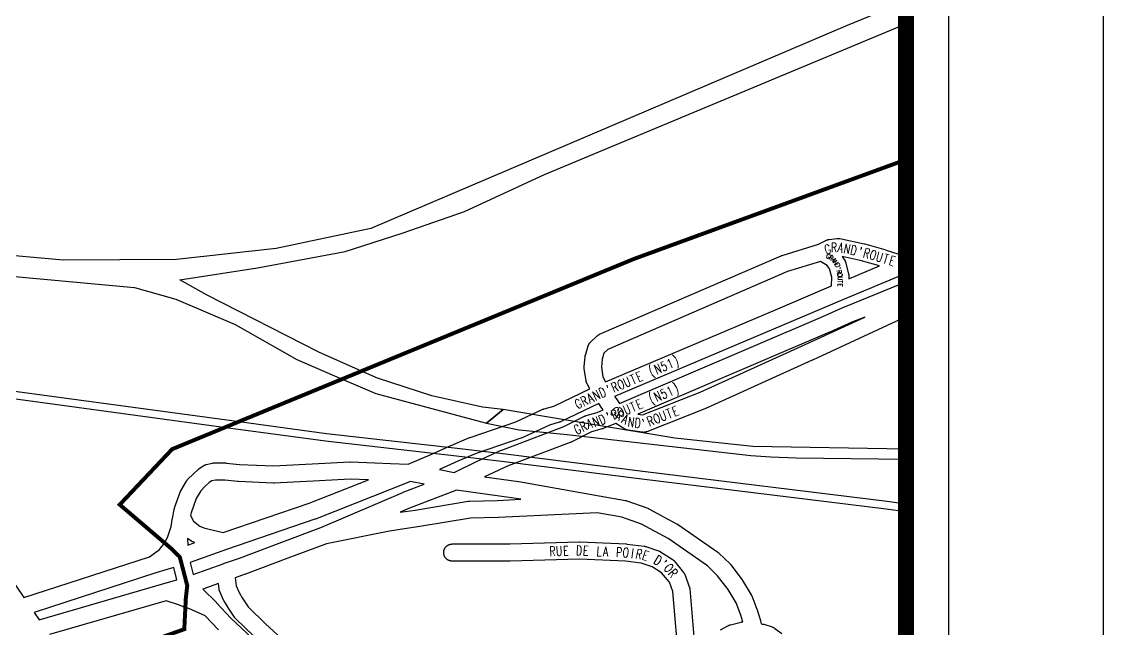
# Model space of a CAD drawing. Header units: millimetres. Extents: x 233857 to 235003, y 252930 to 253232.
# Drawn here: x 234724.8 to 234792.8, y 253089.6 to 253127.8 of the extents above; entities that cross this region are included whole.
import ezdxf
from ezdxf.enums import TextEntityAlignment as Align

# ---------------------------------------------------------------- set-up
doc = ezdxf.new("R2010")
doc.units = ezdxf.units.MM
doc.layers.get('0').update_dxf_attribs({"linetype": 'CONTINUOUS'})
doc.layers.add('1CARTOUCHE', color=7, linetype='CONTINUOUS')
doc.layers.add('IGN', color=253, linetype='CONTINUOUS')
doc.styles.add('BR11', font='ROMANS.shx', dxfattribs={"width": 0.7, "height": 6})

# ---------------------------------------------------------------- blocks, each defined once
blk = doc.blocks.new('*U106')
at = {"color": 0, "style": 'BR11', "width": 0.7}
for s, rotation, p in [('G', 328.61946, (117935.97, 126884.45)), ('R', 323.05831, (117937.76, 126883.36)), ('A', 304.55732, (117939.41, 126882.12)), ('N', 304.55732, (117940.6, 126880.39)), ('D', 284.16799, (117941.79, 126878.66)), ("'", 283.85057, (117942.31, 126876.63)), ('R', 283.85057, (117942.81, 126874.59)), ('O', 274.51901, (117943.31, 126872.55)), ('U', 269.35729, (117943.48, 126870.47)), ('E', 269.35729, (117943.43, 126866.27)), ('T', 269.35729, (117943.45, 126868.37))]:
    blk.add_text(s, height=3, rotation=rotation, dxfattribs=at).set_placement(p, align=Align.MIDDLE)
blk = doc.blocks.new('*U107')
at = {"color": 0, "style": 'BR11', "width": 0.7}
for s, rotation, p in [('G', 14.84794, (117935.54, 126888.82)), ('R', 359.3941, (117939.55, 126889.89)), ('A', 348.24688, (117943.7, 126889.84)), ('N', 348.24688, (117947.81, 126888.99)), ('D', 348.24688, (117951.92, 126888.13)), ("'", 345.63286, (117956.03, 126887.28)), ('R', 344.05265, (117960.1, 126886.23)), ('O', 343.65516, (117964.14, 126885.08)), ('U', 343.25768, (117968.17, 126883.9)), ('T', 342.86019, (117972.19, 126882.69)), ('E', 342.86019, (117976.2, 126881.45))]:
    blk.add_text(s, height=6, rotation=rotation, dxfattribs=at).set_placement(p, align=Align.MIDDLE)
blk = doc.blocks.new('*U108')
at = {"color": 0, "style": 'BR11', "width": 0.7}
for s, rotation, p in [('G', 317.58145, (117801.57, 126786.81)), ('T', 21.59253, (117835.81, 126785.28)), ('E', 21.59253, (117839.72, 126786.82)), ('R', 328.18237, (117804.62, 126784.02)), ('A', 334.35976, (117808.18, 126781.81)), ('N', 351.85581, (117811.91, 126780.02)), ('D', 355.41385, (117816.07, 126779.43)), ("'", 21.59253, (117820.19, 126779.1)), ('R', 21.59253, (117824.1, 126780.64)), ('O', 21.59253, (117828, 126782.19)), ('U', 21.59253, (117831.91, 126783.73))]:
    blk.add_text(s, height=6, rotation=rotation, dxfattribs=at).set_placement(p, align=Align.MIDDLE)
blk = doc.blocks.new('*U129')
at = {"color": 0, "style": 'BR11', "width": 0.7}
for s, rotation, p in [('R', 1.72735, (117762.41, 126698.66)), ('U', 1.72735, (117766.61, 126698.79)), ('E', 1.72735, (117770.81, 126698.91)), ('D', 357.60428, (117779.2, 126699.17)), ('E', 357.37667, (117783.4, 126698.99)), ('L', 357.37667, (117791.79, 126698.61)), ('A', 357.37667, (117795.98, 126698.41)), ('P', 357.37667, (117804.38, 126698.03)), ('O', 353.09612, (117808.57, 126697.84)), ('I', 352.90596, (117812.74, 126697.33)), ('R', 348.39509, (117816.91, 126696.81)), ('E', 341.53149, (117821, 126695.97)), ('D', 327.61189, (117828.8, 126692.95)), ("'", 321.7241, (117832.35, 126690.7)), ('O', 309.27944, (117835.61, 126688.13)), ('R', 309.27944, (117838.27, 126684.88))]:
    blk.add_text(s, height=6, rotation=rotation, dxfattribs=at).set_placement(p, align=Align.MIDDLE)
blk = doc.blocks.new('*U143')
at = {"color": 0, "style": 'BR11', "width": 0.7}
for s, rotation, p in [(')', 22.9755, (117840.26, 126818.36)), ('(', 22.9755, (117824.79, 126811.8)), ('N', 22.9755, (117828.66, 126813.44)), ('5', 22.9755, (117832.52, 126815.08)), ('1', 22.9755, (117836.39, 126816.72)), ('U', 22.9755, (117809.32, 126805.24)), ('T', 22.9755, (117813.19, 126806.88)), ('E', 22.9755, (117817.06, 126808.52)), ('D', 22.9755, (117793.85, 126798.68)), ("'", 22.9755, (117797.72, 126800.32)), ('R', 22.9755, (117801.59, 126801.96)), ('O', 22.9755, (117805.45, 126803.6)), ('R', 25.52738, (117782.48, 126793.27)), ('A', 25.52738, (117786.27, 126795.08)), ('N', 25.24204, (117790.06, 126796.89)), ('G', 25.52738, (117778.69, 126791.46))]:
    blk.add_text(s, height=6, rotation=rotation, dxfattribs=at).set_placement(p, align=Align.MIDDLE)
blk = doc.blocks.new('*U144')
at = {"color": 0, "style": 'BR11', "width": 0.7}
for s, rotation, p in [('1', 23.15102, (117836.32, 126799.41)), (')', 23.15102, (117840.18, 126801.06)), ('(', 23.15102, (117824.73, 126794.46)), ('N', 23.15102, (117828.6, 126796.11)), ('5', 23.15102, (117832.46, 126797.76)), ('O', 23.15102, (117805.42, 126786.2)), ('U', 23.15102, (117809.29, 126787.85)), ('T', 23.15102, (117813.15, 126789.51)), ('E', 23.15102, (117817.01, 126791.16)), ('A', 15.61692, (117785.72, 126779.02)), ('N', 18.68987, (117789.77, 126780.16)), ('D', 22.66186, (117793.74, 126781.5)), ("'", 21.05274, (117797.61, 126783.12)), ('R', 22.07867, (117801.53, 126784.62)), ('G', 26.59191, (117778.17, 126775.38)), ('R', 24.8441, (117781.92, 126777.26))]:
    blk.add_text(s, height=6, rotation=rotation, dxfattribs=at).set_placement(p, align=Align.MIDDLE)

msp = doc.modelspace()

# ---------------------------------------------------------------- linework, layer by layer
at = {"layer": '1CARTOUCHE'}
for points in [[(234792.813, 253221.412), (233867.082, 253221.412), (233867.082, 252935.158), (234792.813, 252934.958)], [(234590.103, 252942.639), (234783.089, 252942.639), (234783.089, 253204.893), (234590.103, 253204.893)]]:
    msp.add_lwpolyline(points, close=True, dxfattribs=at)
at = {"layer": '1CARTOUCHE', "const_width": 1}
msp.add_lwpolyline([(234592.797, 252945.332), (234780.396, 252945.332), (234780.396, 253202.2), (234592.797, 253202.2)], close=True, dxfattribs=at)
at = {"layer": 'IGN', "linetype": 'Continuous'}
msp.add_lwpolyline([(234592.797, 253202.2), (234780.396, 253202.2), (234780.396, 252945.332), (234592.797, 252945.332), (234592.797, 253202.2)], dxfattribs=at)
msp.add_lwpolyline([(234592.797, 253202.2), (234780.396, 253202.2), (234780.396, 252945.332), (234592.797, 252945.332), (234592.797, 253202.2)], dxfattribs=at)
at = {"layer": 'IGN'}
for points in [[(234780.396, 253129.092), (234776.705, 253127.579), (234746.734, 253114.803), (234740.781, 253113.531), (234734.5, 253112.843), (234727.383, 253112.795), (234721.083, 253113.379), (234715.595, 253114.242), (234709.108, 253113.752), (234707.954, 253113.623), (234707.097, 253113.575), (234697.514, 253117.57), (234689.634, 253118.796), (234638.081, 253127.042), (234631.781, 253127.856), (234628.682, 253128.123), (234623.886, 253128.086), (234618.1, 253128.042), (234592.797, 253127.96)], [(234716.557, 253112.496), (234731.875, 253111.074), (234734.463, 253110.35), (234738.193, 253108.759), (234742.072, 253106.556), (234744.929, 253105.317), (234747.044, 253104.4), (234754, 253102.539), (234755.057, 253103.398), (234753.75, 253103.559), (234750.576, 253104.257), (234747.15, 253105.366), (234746.141, 253105.817), (234743.472, 253107.009), (234736.397, 253110.621), (234734.723, 253111.57), (234739.606, 253112.314), (234745.126, 253113.36), (234748.715, 253114.514), (234752.636, 253115.874), (234757.654, 253118.193), (234780.396, 253127.687)], [(234780.396, 253097.451), (234779.221, 253097.615), (234763.838, 253099.503), (234755.195, 253100.586), (234752.17, 253100.944), (234743.935, 253101.878), (234738, 253102.683), (234721.358, 253104.943), (234714.566, 253105.952), (234713.117, 253106.159), (234703.146, 253107.661), (234701.378, 253107.898), (234679.446, 253110.834), (234647.726, 253115.579), (234636.726, 253117.161), (234622.333, 253119.711), (234611.792, 253121.711), (234609.427, 253122.087), (234606.988, 253122.472), (234606.336, 253122.575), (234600.632, 253122.65), (234592.797, 253123.181)], [(234780.396, 253096.966), (234779.159, 253097.139), (234763.779, 253099.026), (234755.137, 253100.11), (234752.115, 253100.467), (234743.875, 253101.401), (234737.935, 253102.208), (234721.291, 253104.468), (234714.496, 253105.477), (234713.048, 253105.684), (234703.078, 253107.186), (234701.315, 253107.423), (234679.378, 253110.359), (234647.656, 253115.104), (234636.65, 253116.687), (234622.246, 253119.239), (234611.709, 253121.238), (234609.352, 253121.613), (234606.913, 253121.998), (234606.295, 253122.096), (234600.613, 253122.171), (234592.797, 253122.7)], [(234723.225, 253094.027), (234724.915, 253091.561), (234732.804, 253094.12), (234733.431, 253094.584), (234733.734, 253094.968), (234733.84, 253095.132), (234733.967, 253095.411), (234734.181, 253096.032), (234734.22, 253096.318), (234734.222, 253096.331), (234734.224, 253096.344), (234734.3, 253096.752), (234734.371, 253097.137), (234734.374, 253097.154), (234734.378, 253097.17), (234734.383, 253097.187), (234734.388, 253097.203), (234734.393, 253097.22), (234734.743, 253098.203), (234734.749, 253098.218), (234734.755, 253098.233), (234734.762, 253098.249), (234734.769, 253098.263), (234734.777, 253098.278), (234734.785, 253098.293), (234735.134, 253098.894), (234735.143, 253098.908), (234735.152, 253098.922), (234735.161, 253098.936), (234735.171, 253098.949), (234735.181, 253098.962), (234735.192, 253098.975), (234735.203, 253098.987), (234735.214, 253099), (234735.226, 253099.011), (234735.552, 253099.326), (234735.56, 253099.334), (234735.866, 253099.618), (234735.879, 253099.629), (234735.893, 253099.641), (234735.906, 253099.651), (234735.92, 253099.662), (234736.185, 253099.85), (234736.2, 253099.86), (234736.215, 253099.869), (234736.23, 253099.878), (234736.245, 253099.887), (234736.261, 253099.895), (234736.277, 253099.902), (234736.293, 253099.909), (234736.31, 253099.916), (234736.326, 253099.922), (234736.343, 253099.927), (234736.36, 253099.932), (234736.377, 253099.936), (234736.784, 253100.029), (234736.801, 253100.033), (234736.819, 253100.036), (234736.836, 253100.038), (234736.854, 253100.04), (234736.872, 253100.042), (234736.89, 253100.042), (234736.907, 253100.043), (234737.576, 253100.039), (234737.591, 253100.038), (234737.606, 253100.038), (234737.621, 253100.037), (234737.636, 253100.035), (234738.467, 253099.938), (234740.614, 253099.855), (234743.448, 253100.001), (234743.448, 253100.001), (234745.411, 253100.1), (234745.426, 253100.1), (234745.44, 253100.1), (234745.455, 253100.1), (234746.987, 253100.051), (234746.99, 253100.051), (234747.965, 253100.014), (234747.966, 253100.014), (234749.079, 253099.971), (234750.613, 253100.604), (234751.762, 253101.129), (234751.777, 253101.135), (234752.949, 253101.63), (234752.961, 253101.635), (234752.973, 253101.639), (234752.985, 253101.643), (234755.862, 253102.626), (234757.562, 253103.42), (234757.577, 253103.427), (234757.593, 253103.433), (234757.609, 253103.439), (234757.625, 253103.445), (234757.641, 253103.45), (234758.245, 253103.623), (234760.508, 253104.704), (234760.332, 253105.024), (234760.324, 253105.04), (234760.316, 253105.056), (234760.309, 253105.072), (234760.302, 253105.088), (234760.296, 253105.104), (234760.29, 253105.121), (234760.285, 253105.138), (234760.281, 253105.155), (234760.277, 253105.172), (234760.274, 253105.189), (234760.271, 253105.206), (234760.158, 253105.975), (234760.156, 253105.992), (234760.154, 253106.01), (234760.153, 253106.028), (234760.153, 253106.046), (234760.153, 253106.064), (234760.153, 253106.082), (234760.155, 253106.1), (234760.209, 253106.724), (234760.211, 253106.742), (234760.214, 253106.76), (234760.217, 253106.778), (234760.221, 253106.796), (234760.225, 253106.814), (234760.23, 253106.832), (234760.4, 253107.401), (234760.406, 253107.418), (234760.411, 253107.434), (234760.418, 253107.451), (234760.425, 253107.467), (234760.433, 253107.483), (234760.441, 253107.499), (234760.449, 253107.515), (234760.458, 253107.53), (234760.468, 253107.545), (234760.478, 253107.56), (234760.489, 253107.574), (234760.5, 253107.588), (234760.511, 253107.601), (234760.523, 253107.615), (234760.536, 253107.627), (234760.548, 253107.64), (234760.972, 253108.037), (234760.984, 253108.048), (234760.997, 253108.059), (234761.01, 253108.069), (234761.024, 253108.079), (234761.038, 253108.089), (234761.052, 253108.098), (234761.066, 253108.107), (234761.081, 253108.116), (234761.096, 253108.124), (234761.111, 253108.131), (234761.126, 253108.138), (234772.546, 253113.087), (234772.559, 253113.093), (234772.573, 253113.098), (234772.586, 253113.103), (234772.6, 253113.107), (234774.893, 253113.821), (234775.404, 253114.062), (234775.419, 253114.069), (234775.435, 253114.076), (234775.452, 253114.082), (234775.468, 253114.088), (234775.485, 253114.093), (234775.501, 253114.097), (234775.518, 253114.101), (234775.535, 253114.105), (234775.552, 253114.108), (234775.569, 253114.11), (234776.054, 253114.169), (234776.072, 253114.17), (234776.089, 253114.172), (234776.107, 253114.172), (234776.125, 253114.172), (234776.142, 253114.172), (234776.16, 253114.171), (234776.177, 253114.169), (234776.195, 253114.167), (234776.212, 253114.164), (234776.229, 253114.161), (234777.761, 253113.842), (234777.775, 253113.839), (234777.788, 253113.836), (234777.801, 253113.832), (234779.137, 253113.446), (234779.148, 253113.442), (234780.291, 253113.083), (234780.396, 253113.125)], [(234780.396, 253111.96), (234776.463, 253110.323), (234772.602, 253108.687), (234762.071, 253104.222), (234762.156, 253104.095), (234762.382, 253103.789), (234775.164, 253109.254), (234776.565, 253109.885), (234776.573, 253109.889), (234776.582, 253109.892), (234780.396, 253111.45)], [(234780.396, 253109.231), (234774.508, 253106.516), (234774.505, 253106.514), (234767.884, 253103.506), (234767.872, 253103.501), (234767.859, 253103.496), (234764.085, 253102.002), (234764.069, 253101.996), (234764.052, 253101.99), (234764.035, 253101.985), (234764.018, 253101.981), (234764.001, 253101.977), (234763.984, 253101.973), (234763.967, 253101.97), (234763.95, 253101.968), (234763.932, 253101.966), (234763.915, 253101.965), (234763.897, 253101.964), (234763.88, 253101.964), (234763.862, 253101.965), (234763.845, 253101.966), (234763.827, 253101.967), (234763.81, 253101.97), (234762.92, 253102.097), (234762.903, 253102.1), (234762.886, 253102.103), (234762.87, 253102.107), (234762.853, 253102.111), (234762.836, 253102.116), (234762.82, 253102.121), (234762.804, 253102.127), (234762.788, 253102.133), (234762.772, 253102.14), (234762.757, 253102.148), (234762.742, 253102.156), (234762.726, 253102.164), (234762.712, 253102.173), (234762.144, 253102.525), (234761.87, 253102.421), (234761.355, 253102.202), (234761.339, 253102.196), (234761.323, 253102.19), (234761.306, 253102.184), (234761.289, 253102.179), (234760.618, 253101.992), (234759.332, 253101.348), (234759.319, 253101.342), (234759.307, 253101.336), (234759.294, 253101.331), (234759.281, 253101.326), (234755.374, 253099.849), (234753.877, 253099.167)], [(234780.396, 253100.899), (234770.756, 253101.064), (234765.857, 253101.598), (234760.423, 253102.498), (234757.79, 253102.931), (234755.057, 253103.398), (234754, 253102.539), (234756.064, 253102.125), (234759.09, 253101.831), (234770.629, 253100.509), (234771.89, 253100.431), (234773.49, 253100.364), (234780.396, 253100.27)], [(234753.877, 253099.167), (234756.033, 253098.869), (234756.043, 253098.867), (234756.053, 253098.866), (234761.099, 253097.971), (234761.1, 253097.971), (234762.754, 253097.673), (234762.771, 253097.67), (234762.789, 253097.666), (234762.806, 253097.661), (234762.823, 253097.656), (234762.839, 253097.65), (234764.154, 253097.183), (234764.169, 253097.177), (234764.184, 253097.171), (234764.199, 253097.164), (234764.214, 253097.157), (234764.229, 253097.149), (234765.967, 253096.212), (234765.98, 253096.204), (234765.993, 253096.197), (234766.005, 253096.189), (234766.018, 253096.18), (234768.565, 253094.42), (234768.579, 253094.409), (234768.593, 253094.398), (234768.607, 253094.387), (234768.62, 253094.375), (234768.633, 253094.363), (234769.332, 253093.687), (234769.344, 253093.674), (234769.355, 253093.662), (234769.367, 253093.649), (234769.378, 253093.636), (234769.388, 253093.622), (234770.088, 253092.687), (234770.097, 253092.676), (234770.105, 253092.664), (234770.113, 253092.652), (234770.12, 253092.64), (234770.655, 253091.74), (234770.663, 253091.726), (234770.671, 253091.711), (234770.678, 253091.696), (234770.685, 253091.68), (234770.692, 253091.665), (234771.025, 253090.832), (234771.03, 253090.817), (234771.036, 253090.802), (234771.04, 253090.786), (234771.24, 253090.119), (234771.244, 253090.105), (234771.248, 253090.091), (234771.251, 253090.077), (234771.286, 253089.914), (234771.379, 253089.899), (234771.394, 253089.896), (234771.409, 253089.893), (234771.423, 253089.889), (234771.438, 253089.886), (234771.452, 253089.881), (234771.987, 253089.713), (234772.003, 253089.708), (234772.019, 253089.702), (234772.036, 253089.695), (234772.051, 253089.688), (234772.067, 253089.681), (234772.082, 253089.672), (234772.097, 253089.664), (234772.112, 253089.655), (234772.127, 253089.646), (234772.141, 253089.636), (234772.155, 253089.625), (234772.588, 253089.291)], [(234768.736, 253089.541), (234769.236, 253089.807), (234769.251, 253089.815), (234769.266, 253089.822), (234769.281, 253089.829), (234769.296, 253089.835), (234769.312, 253089.841), (234769.327, 253089.846), (234769.343, 253089.85), (234769.359, 253089.855), (234770.026, 253090.022), (234770.044, 253090.026), (234770.061, 253090.029), (234770.079, 253090.032), (234770.096, 253090.034), (234770.114, 253090.036), (234770.131, 253090.037), (234770.137, 253090.037), (234770.013, 253090.454), (234769.705, 253091.225), (234769.206, 253092.063), (234768.549, 253092.941), (234767.914, 253093.557), (234765.428, 253095.275), (234763.752, 253096.179), (234762.519, 253096.618), (234760.969, 253096.897), (234754.755, 253096.6), (234754.742, 253096.6), (234752.999, 253096.557), (234749.688, 253096.009), (234749.677, 253096.007), (234747.91, 253095.752), (234743.946, 253094.956), (234741.519, 253094.043), (234738.849, 253093.037), (234738.835, 253093.032), (234738.209, 253092.816), (234738.254, 253092.302), (234738.445, 253091.876), (234738.646, 253091.547), (234739.024, 253090.971), (234740.116, 253089.918), (234741.602, 253088.547)], [(234766.119, 253087.287), (234765.725, 253091.947), (234765.514, 253092.527), (234765.027, 253093.122), (234764.424, 253093.505), (234763.737, 253093.734), (234762.745, 253093.858), (234759.853, 253093.99), (234755.496, 253093.859), (234755.48, 253093.859), (234751.858, 253093.856), (234751.839, 253093.857), (234751.821, 253093.858), (234751.803, 253093.859), (234751.784, 253093.861), (234751.766, 253093.864), (234751.748, 253093.868), (234751.73, 253093.872), (234751.712, 253093.876), (234751.694, 253093.882), (234751.677, 253093.887), (234751.66, 253093.894), (234751.643, 253093.901), (234751.626, 253093.909), (234751.609, 253093.917), (234751.593, 253093.926), (234751.577, 253093.935), (234751.562, 253093.945), (234751.546, 253093.955), (234751.532, 253093.966), (234751.517, 253093.977), (234751.503, 253093.989), (234751.489, 253094.002), (234751.476, 253094.014), (234751.463, 253094.028), (234751.451, 253094.041), (234751.439, 253094.055), (234751.427, 253094.07), (234751.417, 253094.085), (234751.406, 253094.1), (234751.396, 253094.116), (234751.387, 253094.131), (234751.378, 253094.148), (234751.37, 253094.164), (234751.362, 253094.181), (234751.355, 253094.198), (234751.349, 253094.215), (234751.343, 253094.233), (234751.338, 253094.25), (234751.333, 253094.268), (234751.329, 253094.286), (234751.325, 253094.304), (234751.323, 253094.323), (234751.32, 253094.341), (234751.319, 253094.359), (234751.318, 253094.378), (234751.318, 253094.396), (234751.318, 253094.414), (234751.319, 253094.433), (234751.32, 253094.451), (234751.322, 253094.47), (234751.325, 253094.488), (234751.329, 253094.506), (234751.333, 253094.524), (234751.337, 253094.542), (234751.343, 253094.559), (234751.349, 253094.577), (234751.355, 253094.594), (234751.362, 253094.611), (234751.37, 253094.628), (234751.378, 253094.645), (234751.387, 253094.661), (234751.396, 253094.677), (234751.406, 253094.692), (234751.416, 253094.707), (234751.427, 253094.722), (234751.438, 253094.737), (234751.45, 253094.751), (234751.463, 253094.765), (234751.475, 253094.778), (234751.489, 253094.791), (234751.502, 253094.803), (234751.516, 253094.815), (234751.531, 253094.826), (234751.546, 253094.837), (234751.561, 253094.848), (234751.577, 253094.858), (234751.592, 253094.867), (234751.609, 253094.876), (234751.625, 253094.884), (234751.642, 253094.892), (234751.659, 253094.899), (234751.676, 253094.905), (234751.694, 253094.911), (234751.711, 253094.916), (234751.729, 253094.921), (234751.747, 253094.925), (234751.765, 253094.928), (234751.784, 253094.931), (234751.802, 253094.933), (234751.82, 253094.935), (234751.839, 253094.936), (234751.857, 253094.936), (234755.471, 253094.939), (234759.841, 253095.071), (234759.855, 253095.071), (234759.869, 253095.071), (234759.882, 253095.07), (234762.815, 253094.936), (234762.829, 253094.935), (234762.843, 253094.934), (234762.857, 253094.932), (234763.924, 253094.799), (234763.942, 253094.797), (234763.96, 253094.794), (234763.977, 253094.79), (234763.994, 253094.786), (234764.011, 253094.781), (234764.029, 253094.776), (234764.829, 253094.509), (234764.844, 253094.503), (234764.859, 253094.497), (234764.875, 253094.491), (234764.889, 253094.484), (234764.904, 253094.477), (234764.919, 253094.469), (234764.933, 253094.461), (234764.947, 253094.452), (234765.679, 253093.988), (234765.694, 253093.978), (234765.708, 253093.968), (234765.722, 253093.958), (234765.735, 253093.947), (234765.749, 253093.936), (234765.761, 253093.924), (234765.774, 253093.912), (234765.786, 253093.9), (234765.797, 253093.887), (234765.808, 253093.873), (234766.408, 253093.14), (234766.419, 253093.125), (234766.43, 253093.111), (234766.441, 253093.096), (234766.45, 253093.081), (234766.46, 253093.065), (234766.468, 253093.049), (234766.476, 253093.033), (234766.484, 253093.016), (234766.491, 253093), (234766.498, 253092.983), (234766.765, 253092.248), (234766.771, 253092.231), (234766.776, 253092.214), (234766.781, 253092.197), (234766.785, 253092.18), (234766.788, 253092.162), (234766.791, 253092.145), (234766.794, 253092.127), (234766.795, 253092.109), (234767.158, 253087.824)], [(234739.37, 253089.137), (234738.231, 253090.236), (234738.219, 253090.248), (234738.207, 253090.261), (234738.196, 253090.273), (234738.185, 253090.287), (234738.174, 253090.3), (234738.164, 253090.314), (234738.154, 253090.328), (234737.739, 253090.961), (234737.729, 253090.976), (234737.505, 253091.342), (234737.497, 253091.357), (234737.488, 253091.372), (234737.48, 253091.388), (234737.473, 253091.403), (234737.232, 253091.943), (234737.225, 253091.959), (234737.218, 253091.976), (234737.212, 253091.993), (234737.207, 253092.01), (234737.202, 253092.028), (234737.198, 253092.045), (234737.194, 253092.062), (234737.191, 253092.08), (234737.189, 253092.098), (234737.187, 253092.116), (234737.157, 253092.446), (234736.172, 253092.095), (234737.022, 253091.245), (234737.034, 253091.233), (234737.933, 253090.276), (234739.94, 253088.374)], [(234737.156, 253089.525), (234736.321, 253090.415), (234735.464, 253090.796), (234735.217, 253090.889), (234734.923, 253090.988), (234734.91, 253090.992), (234734.563, 253091.119), (234733.854, 253091.368), (234726.523, 253089.232)]]:
    msp.add_lwpolyline(points, dxfattribs=at)
at = {"layer": 'IGN', "const_width": 0.25}
for points in [[(234720.062, 253036.253), (234727.454, 253040.325), (234731.847, 253042.489), (234729.616, 253057.478), (234729.513, 253058.032), (234729.075, 253060.353), (234726.447, 253074.323), (234725.555, 253086.295), (234725.787, 253086.2), (234726.208, 253086.498), (234727.486, 253086.898), (234735, 253089.571), (234735.095, 253091.5), (234735.186, 253092.318), (234734.716, 253094.121), (234734.173, 253094.653), (234730.939, 253097.414), (234734.237, 253100.906), (234737.968, 253102.446), (234741.325, 253103.832), (234744.929, 253105.317), (234746.141, 253105.817), (234763.28, 253112.881), (234780.396, 253119.134)], [(234780.396, 253119.134), (234763.28, 253112.881), (234746.141, 253105.817), (234744.929, 253105.317), (234741.325, 253103.832), (234737.968, 253102.446), (234734.237, 253100.906), (234730.939, 253097.414), (234734.173, 253094.653), (234734.716, 253094.121), (234735.186, 253092.318), (234735.095, 253091.5), (234735, 253089.571), (234727.486, 253086.898), (234726.208, 253086.498), (234725.787, 253086.2), (234725.555, 253086.295), (234726.447, 253074.323), (234729.075, 253060.353), (234729.513, 253058.032), (234729.616, 253057.478), (234731.847, 253042.489), (234727.454, 253040.325), (234720.062, 253036.253)]]:
    msp.add_lwpolyline(points, dxfattribs=at)
at = {"layer": 'IGN'}
for points in [[(234778.734, 253112.438), (234777.521, 253112.789), (234776.373, 253113.028), (234776.541, 253112.783), (234776.551, 253112.769), (234776.561, 253112.753), (234776.569, 253112.738), (234776.578, 253112.722), (234776.585, 253112.706), (234776.593, 253112.69), (234776.599, 253112.674), (234776.606, 253112.657), (234776.611, 253112.64), (234776.616, 253112.623), (234776.621, 253112.606), (234776.789, 253111.925), (234776.793, 253111.908), (234776.796, 253111.892), (234776.799, 253111.875), (234776.801, 253111.858), (234776.803, 253111.841), (234776.804, 253111.824), (234776.804, 253111.807), (234776.804, 253111.79), (234776.803, 253111.634)], [(234761.495, 253105.151), (234772.18, 253109.681), (234772.18, 253109.681), (234775.718, 253111.18), (234775.724, 253111.733), (234775.596, 253112.252), (234775.449, 253112.465), (234775.017, 253112.728), (234772.949, 253112.085), (234761.642, 253107.184), (234761.393, 253106.951), (234761.28, 253106.575), (234761.236, 253106.069), (234761.325, 253105.46)], [(234763.522, 253103.102), (234763.821, 253103.059), (234767.449, 253104.495), (234774.057, 253107.497), (234777.804, 253109.225), (234776.999, 253108.896), (234775.603, 253108.267), (234775.593, 253108.263)], [(234751.051, 253099.617), (234751.982, 253099.438), (234753.376, 253100.125), (234753.391, 253100.132), (234754.942, 253100.839), (234754.959, 253100.847), (234754.975, 253100.853), (234758.873, 253102.326), (234760.181, 253102.981), (234760.197, 253102.988), (234760.213, 253102.995), (234760.229, 253103.002), (234760.245, 253103.008), (234760.261, 253103.013), (234760.278, 253103.018), (234760.965, 253103.21), (234761.347, 253103.372), (234761.281, 253103.463), (234761.274, 253103.472), (234761.267, 253103.482), (234761.07, 253103.775), (234758.67, 253102.629), (234758.654, 253102.622), (234758.637, 253102.615), (234758.62, 253102.609), (234758.604, 253102.603), (234758.586, 253102.598), (234757.98, 253102.423), (234756.293, 253101.635), (234756.28, 253101.629), (234756.266, 253101.624), (234756.253, 253101.618), (234756.239, 253101.614), (234753.352, 253100.628), (234752.204, 253100.143), (234751.053, 253099.618)], [(234735.363, 253093.778), (234735.56, 253093.024), (234737.452, 253093.697), (234737.457, 253093.699), (234738.476, 253094.05), (234741.138, 253095.053), (234741.138, 253095.053), (234743.595, 253095.978), (234748.75, 253098.188), (234748.76, 253098.192), (234748.77, 253098.196), (234750.092, 253098.701), (234749.228, 253098.867), (234743.243, 253096.504), (234743.232, 253096.499), (234743.22, 253096.495), (234737.653, 253094.59)], [(234737.447, 253095.661), (234742.858, 253097.513), (234746.583, 253098.984), (234745.443, 253099.02), (234743.503, 253098.922), (234740.645, 253098.775), (234740.629, 253098.775), (234740.613, 253098.775), (234740.597, 253098.775), (234738.405, 253098.86), (234738.391, 253098.861), (234738.377, 253098.862), (234738.363, 253098.863), (234737.54, 253098.959), (234736.964, 253098.962), (234736.723, 253098.907), (234736.575, 253098.802), (234736.298, 253098.546), (234736.03, 253098.287), (234735.744, 253097.793), (234735.425, 253096.898), (234735.394, 253096.732), (234735.575, 253096.367), (234735.982, 253096.063), (234736.225, 253095.953), (234736.646, 253095.846)], [(234748.58, 253096.94), (234749.517, 253097.075), (234752.86, 253097.629), (234752.875, 253097.631), (234752.89, 253097.633), (234752.905, 253097.635), (234752.92, 253097.636), (234752.935, 253097.636), (234754.71, 253097.679), (234756.167, 253097.749), (234755.875, 253097.8), (234752.122, 253098.32), (234749.166, 253097.191)], [(234735.215, 253094.872), (234735.653, 253095.027), (234735.484, 253095.102), (234735.469, 253095.11), (234735.454, 253095.117), (234735.439, 253095.125), (234735.425, 253095.134), (234735.411, 253095.143), (234735.397, 253095.152), (234735.383, 253095.162), (234735.212, 253095.29)], [(234733.214, 253093.118), (234725.554, 253090.633), (234725.875, 253090.168), (234733.719, 253092.453), (234733.719, 253092.453), (234734.531, 253092.689), (234734.334, 253093.447)]]:
    msp.add_lwpolyline(points, close=True, dxfattribs=at)

# ---------------------------------------------------------------- block references
at = {"layer": 'IGN', "xscale": 0.1, "yscale": 0.1, "zscale": 0.1}
for name in ['*U107', '*U106', '*U143', '*U144', '*U108', '*U129']:
    msp.add_blockref(name, (222981.915, 240424.614), dxfattribs=at)

doc.saveas('drawing.dxf')
